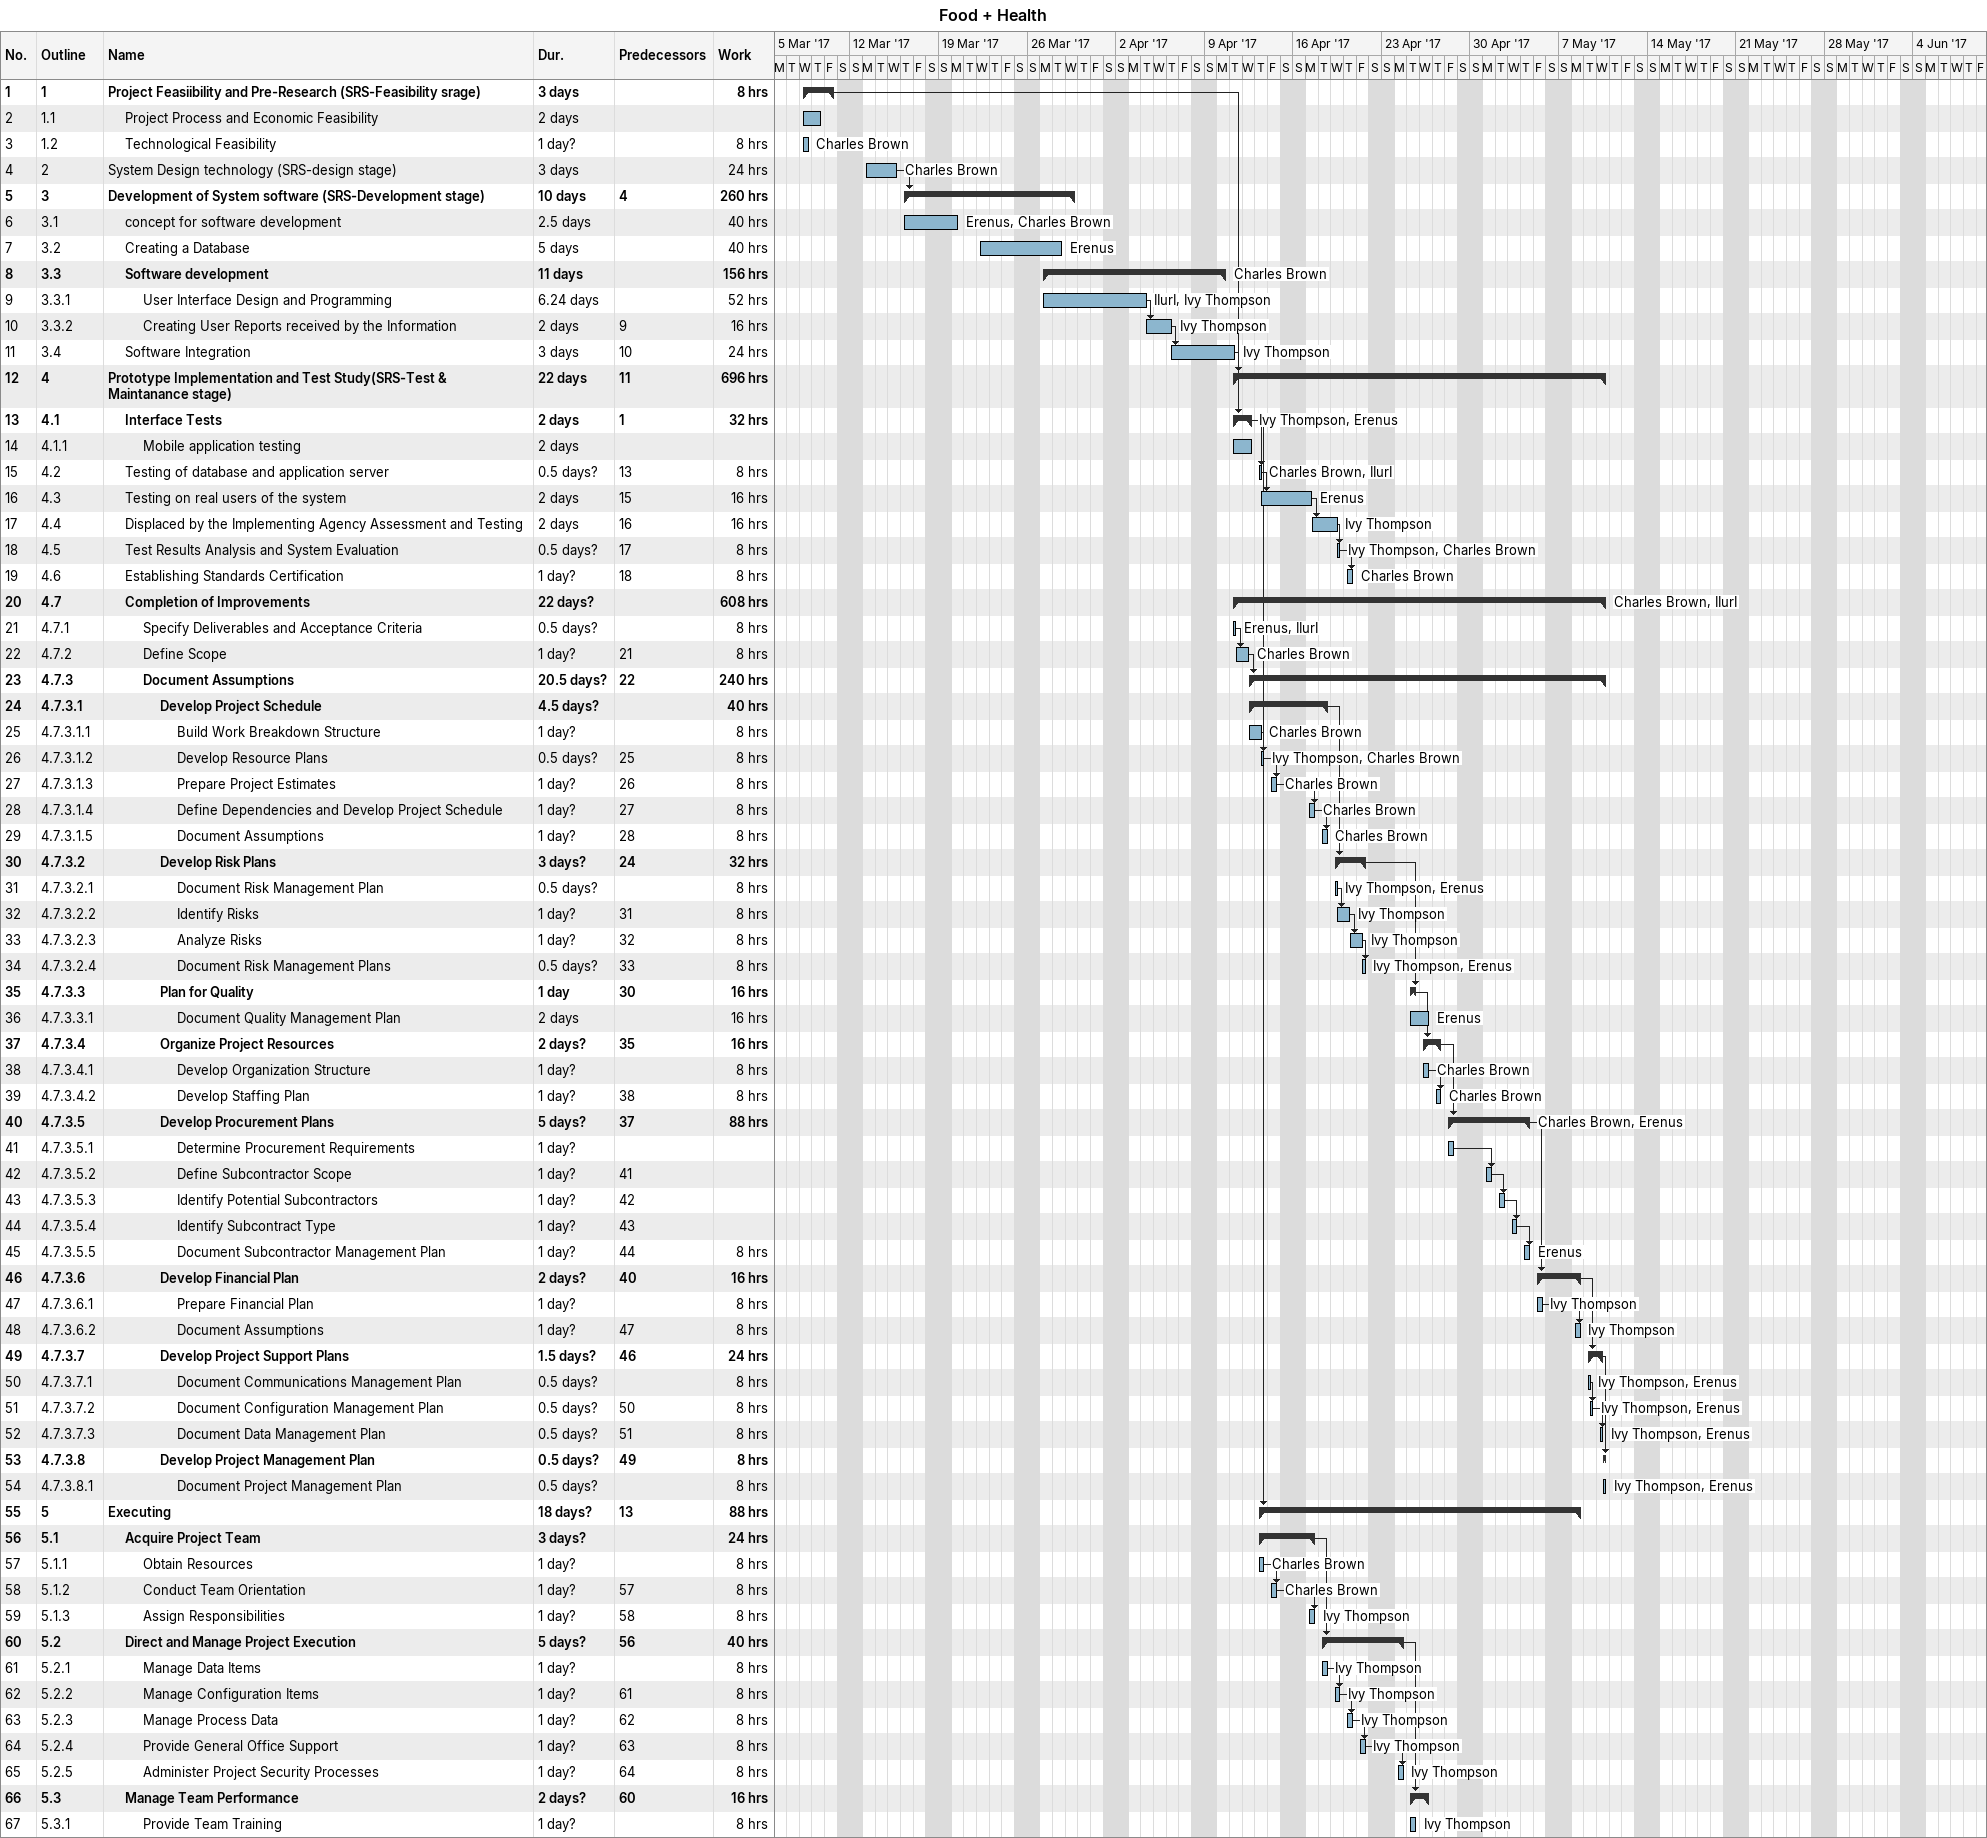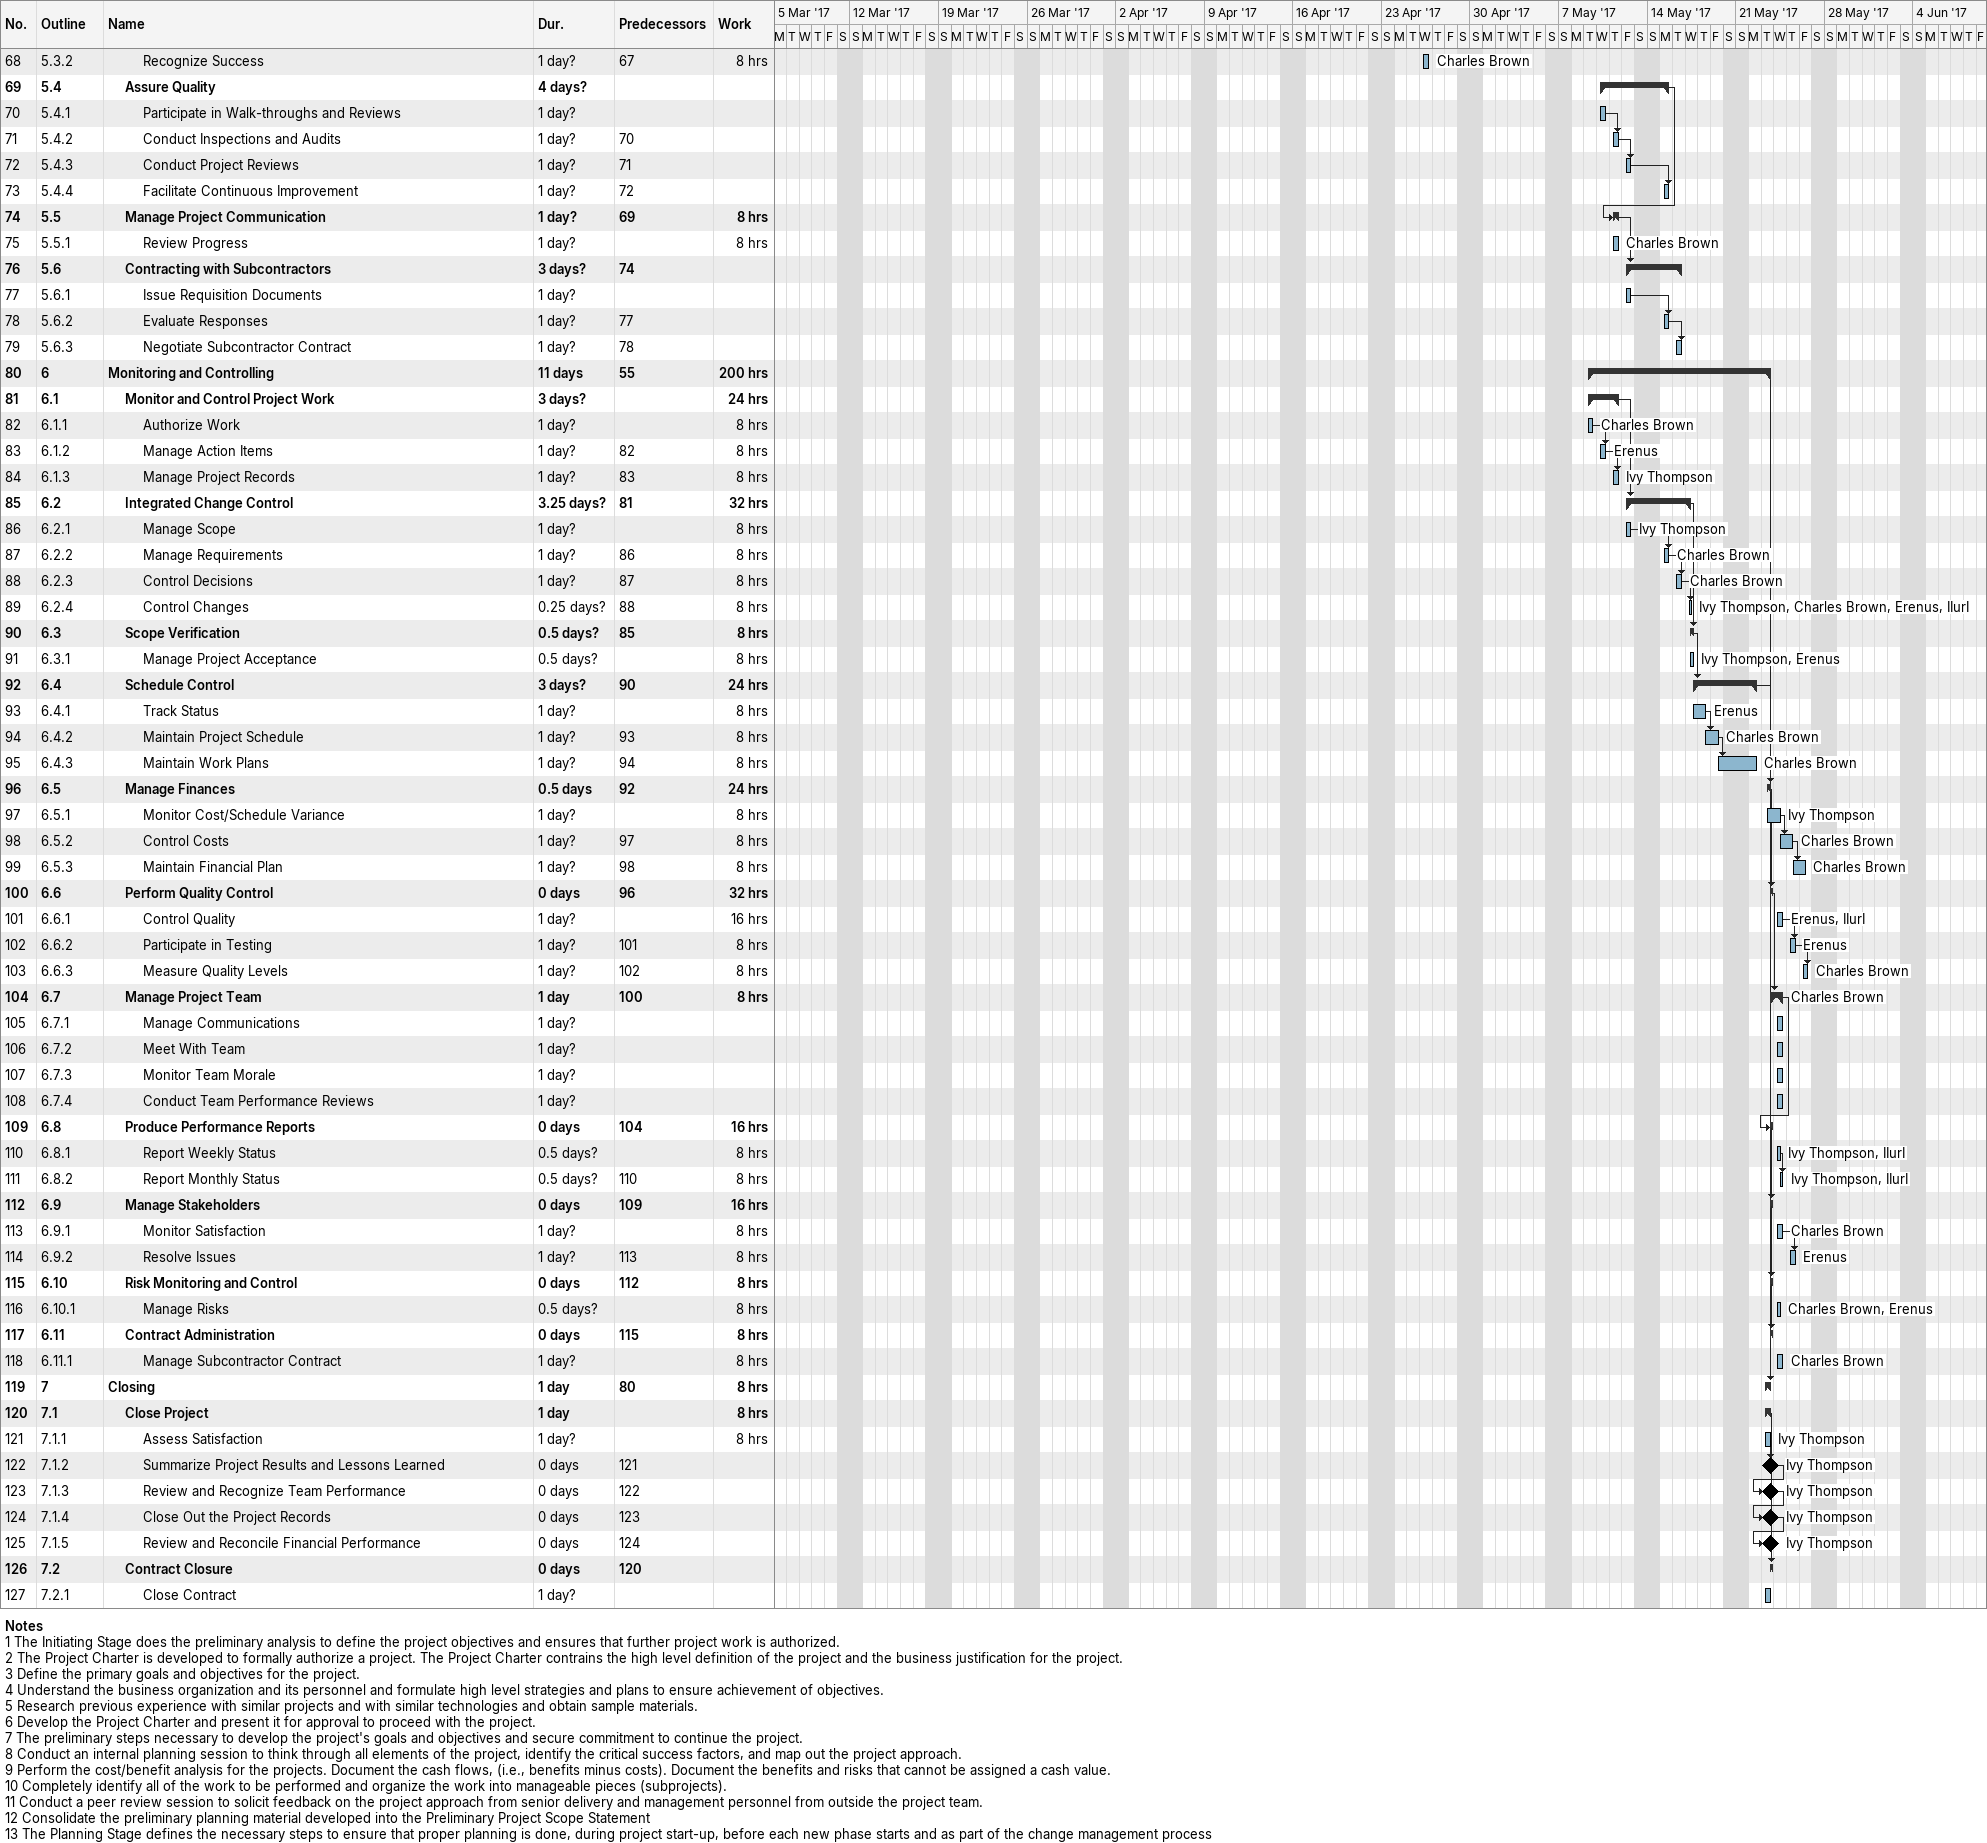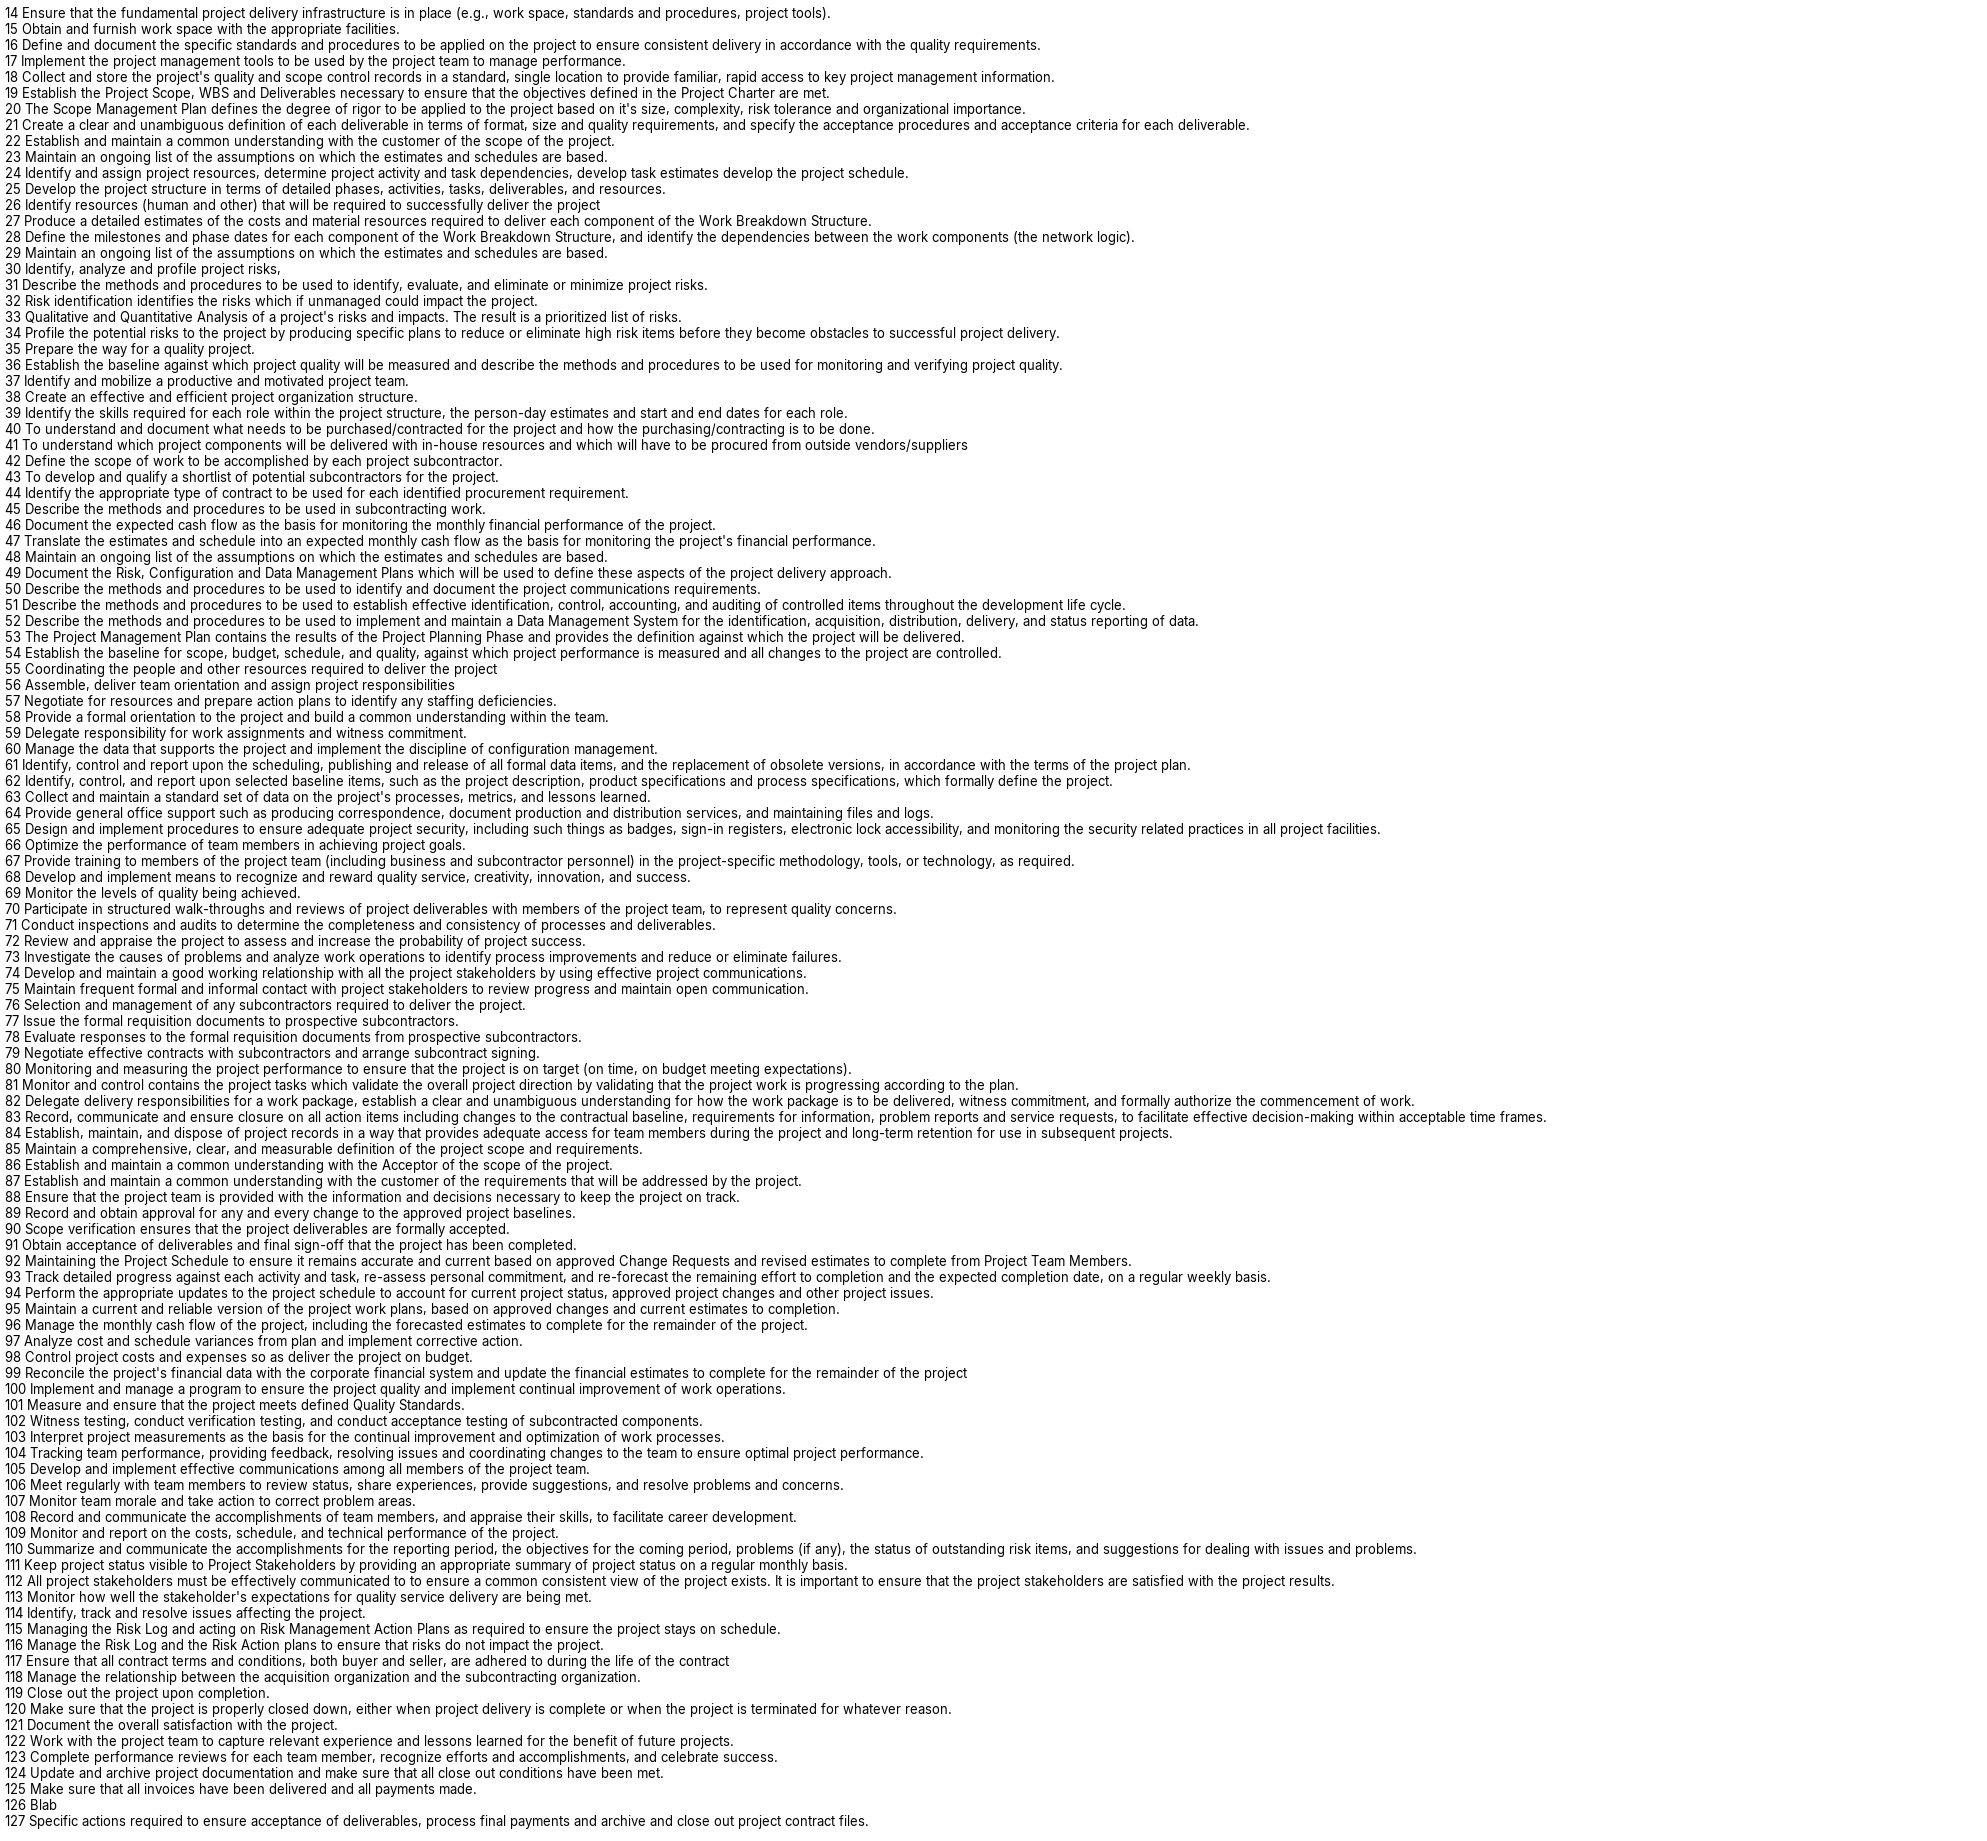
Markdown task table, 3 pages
Food + Health

| ID | WBS | Task | Duration | Start | Finish | Predecessors | Resources | Work (h) |
|---|---|---|---|---|---|---|---|---|
| 1 | 1 | **Project Feasiibility and Pre-Research (SRS-Feasibility srage)** | 3d | 2017-03-08 | 2017-03-10 |  |  | 8 |
| 2 | 1.1 | Project Process and Economic Feasibility | 2d | 2017-03-08 | 2017-03-09 |  |  |  |
| 3 | 1.2 | Technological Feasibility | 1d? | 2017-03-08 | 2017-03-08 |  | Charles Brown | 8 |
| 4 | 2 | System Design technology (SRS-design stage) | 3d | 2017-03-13 | 2017-03-15 |  | Charles Brown | 24 |
| 5 | 3 | **Development of System software (SRS-Development stage)** | 10d | 2017-03-16 | 2017-03-29 | 4 |  | 260 |
| 6 | 3.1 | concept for software development | 2.5d | 2017-03-16 | 2017-03-20 |  | Erenus, Charles Brown | 40 |
| 7 | 3.2 | Creating a Database | 5d | 2017-03-22 | 2017-03-28 |  | Erenus | 40 |
| 8 | 3.3 | **Software development** | 11d | 2017-03-27 | 2017-04-10 |  | Charles Brown | 156 |
| 9 | 3.3.1 | User Interface Design and Programming | 6.24d | 2017-03-27 | 2017-04-04 |  | IIurI, Ivy Thompson | 52 |
| 10 | 3.3.2 | Creating User Reports received by the Information | 2d | 2017-04-04 | 2017-04-06 | 9 | Ivy Thompson | 16 |
| 11 | 3.4 | Software Integration | 3d | 2017-04-06 | 2017-04-11 | 10 | Ivy Thompson | 24 |
| 12 | 4 | **Prototype Implementation and Test Study(SRS-Test & Maintanance stage)** | 22d | 2017-04-11 | 2017-05-10 | 11 |  | 696 |
| 13 | 4.1 | **Interface Tests** | 2d | 2017-04-11 | 2017-04-12 | 1 | Ivy Thompson, Erenus | 32 |
| 14 | 4.1.1 | Mobile application testing | 2d | 2017-04-11 | 2017-04-12 |  |  |  |
| 15 | 4.2 | Testing of database and application server | 0.5d? | 2017-04-13 | 2017-04-13 | 13 | Charles Brown, IIurI | 8 |
| 16 | 4.3 | Testing on real users of the system | 2d | 2017-04-13 | 2017-04-17 | 15 | Erenus | 16 |
| 17 | 4.4 | Displaced by the Implementing Agency Assessment and Testing | 2d | 2017-04-17 | 2017-04-19 | 16 | Ivy Thompson | 16 |
| 18 | 4.5 | Test Results Analysis and System Evaluation | 0.5d? | 2017-04-19 | 2017-04-19 | 17 | Ivy Thompson, Charles Brown | 8 |
| 19 | 4.6 | Establishing Standards Certification | 1d? | 2017-04-20 | 2017-04-20 | 18 | Charles Brown | 8 |
| 20 | 4.7 | **Completion of Improvements** | 22d? | 2017-04-11 | 2017-05-10 |  | Charles Brown, IIurI | 608 |
| 21 | 4.7.1 | Specify Deliverables and Acceptance Criteria | 0.5d? | 2017-04-11 | 2017-04-11 |  | Erenus, IIurI | 8 |
| 22 | 4.7.2 | Define Scope | 1d? | 2017-04-11 | 2017-04-12 | 21 | Charles Brown | 8 |
| 23 | 4.7.3 | **Document Assumptions** | 20.5d? | 2017-04-12 | 2017-05-10 | 22 |  | 240 |
| 24 | 4.7.3.1 | **Develop Project Schedule** | 4.5d? | 2017-04-12 | 2017-04-18 |  |  | 40 |
| 25 | 4.7.3.1.1 | Build Work Breakdown Structure | 1d? | 2017-04-12 | 2017-04-13 |  | Charles Brown | 8 |
| 26 | 4.7.3.1.2 | Develop Resource Plans | 0.5d? | 2017-04-13 | 2017-04-13 | 25 | Ivy Thompson, Charles Brown | 8 |
| 27 | 4.7.3.1.3 | Prepare Project Estimates | 1d? | 2017-04-14 | 2017-04-14 | 26 | Charles Brown | 8 |
| 28 | 4.7.3.1.4 | Define Dependencies and Develop Project Schedule | 1d? | 2017-04-17 | 2017-04-17 | 27 | Charles Brown | 8 |
| 29 | 4.7.3.1.5 | Document Assumptions | 1d? | 2017-04-18 | 2017-04-18 | 28 | Charles Brown | 8 |
| 30 | 4.7.3.2 | **Develop Risk Plans** | 3d? | 2017-04-19 | 2017-04-21 | 24 |  | 32 |
| 31 | 4.7.3.2.1 | Document Risk Management Plan | 0.5d? | 2017-04-19 | 2017-04-19 |  | Ivy Thompson, Erenus | 8 |
| 32 | 4.7.3.2.2 | Identify Risks | 1d? | 2017-04-19 | 2017-04-20 | 31 | Ivy Thompson | 8 |
| 33 | 4.7.3.2.3 | Analyze Risks | 1d? | 2017-04-20 | 2017-04-21 | 32 | Ivy Thompson | 8 |
| 34 | 4.7.3.2.4 | Document Risk Management Plans | 0.5d? | 2017-04-21 | 2017-04-21 | 33 | Ivy Thompson, Erenus | 8 |
| 35 | 4.7.3.3 | **Plan for Quality** | 1d | 2017-04-25 | 2017-04-25 | 30 |  | 16 |
| 36 | 4.7.3.3.1 | Document Quality Management Plan | 2d | 2017-04-25 | 2017-04-26 |  | Erenus | 16 |
| 37 | 4.7.3.4 | **Organize Project Resources** | 2d? | 2017-04-26 | 2017-04-27 | 35 |  | 16 |
| 38 | 4.7.3.4.1 | Develop Organization Structure | 1d? | 2017-04-26 | 2017-04-26 |  | Charles Brown | 8 |
| 39 | 4.7.3.4.2 | Develop Staffing Plan | 1d? | 2017-04-27 | 2017-04-27 | 38 | Charles Brown | 8 |
| 40 | 4.7.3.5 | **Develop Procurement Plans** | 5d? | 2017-04-28 | 2017-05-04 | 37 | Charles Brown, Erenus | 88 |
| 41 | 4.7.3.5.1 | Determine Procurement Requirements | 1d? | 2017-04-28 | 2017-04-28 |  |  |  |
| 42 | 4.7.3.5.2 | Define Subcontractor Scope | 1d? | 2017-05-01 | 2017-05-01 | 41 |  |  |
| 43 | 4.7.3.5.3 | Identify Potential Subcontractors | 1d? | 2017-05-02 | 2017-05-02 | 42 |  |  |
| 44 | 4.7.3.5.4 | Identify Subcontract Type | 1d? | 2017-05-03 | 2017-05-03 | 43 |  |  |
| 45 | 4.7.3.5.5 | Document Subcontractor Management Plan | 1d? | 2017-05-04 | 2017-05-04 | 44 | Erenus | 8 |
| 46 | 4.7.3.6 | **Develop Financial Plan** | 2d? | 2017-05-05 | 2017-05-08 | 40 |  | 16 |
| 47 | 4.7.3.6.1 | Prepare Financial Plan | 1d? | 2017-05-05 | 2017-05-05 |  | Ivy Thompson | 8 |
| 48 | 4.7.3.6.2 | Document Assumptions | 1d? | 2017-05-08 | 2017-05-08 | 47 | Ivy Thompson | 8 |
| 49 | 4.7.3.7 | **Develop Project Support Plans** | 1.5d? | 2017-05-09 | 2017-05-10 | 46 |  | 24 |
| 50 | 4.7.3.7.1 | Document Communications Management Plan | 0.5d? | 2017-05-09 | 2017-05-09 |  | Ivy Thompson, Erenus | 8 |
| 51 | 4.7.3.7.2 | Document Configuration Management Plan | 0.5d? | 2017-05-09 | 2017-05-09 | 50 | Ivy Thompson, Erenus | 8 |
| 52 | 4.7.3.7.3 | Document Data Management Plan | 0.5d? | 2017-05-10 | 2017-05-10 | 51 | Ivy Thompson, Erenus | 8 |
| 53 | 4.7.3.8 | **Develop Project Management Plan** | 0.5d? | 2017-05-10 | 2017-05-10 | 49 |  | 8 |
| 54 | 4.7.3.8.1 | Document Project Management Plan | 0.5d? | 2017-05-10 | 2017-05-10 |  | Ivy Thompson, Erenus | 8 |
| 55 | 5 | **Executing** | 18d? | 2017-04-13 | 2017-05-08 | 13 |  | 88 |
| 56 | 5.1 | **Acquire Project Team** | 3d? | 2017-04-13 | 2017-04-17 |  |  | 24 |
| 57 | 5.1.1 | Obtain Resources | 1d? | 2017-04-13 | 2017-04-13 |  | Charles Brown | 8 |
| 58 | 5.1.2 | Conduct Team Orientation | 1d? | 2017-04-14 | 2017-04-14 | 57 | Charles Brown | 8 |
| 59 | 5.1.3 | Assign Responsibilities | 1d? | 2017-04-17 | 2017-04-17 | 58 | Ivy Thompson | 8 |
| 60 | 5.2 | **Direct and Manage Project Execution** | 5d? | 2017-04-18 | 2017-04-24 | 56 |  | 40 |
| 61 | 5.2.1 | Manage Data Items | 1d? | 2017-04-18 | 2017-04-18 |  | Ivy Thompson | 8 |
| 62 | 5.2.2 | Manage Configuration Items | 1d? | 2017-04-19 | 2017-04-19 | 61 | Ivy Thompson | 8 |
| 63 | 5.2.3 | Manage Process Data | 1d? | 2017-04-20 | 2017-04-20 | 62 | Ivy Thompson | 8 |
| 64 | 5.2.4 | Provide General Office Support | 1d? | 2017-04-21 | 2017-04-21 | 63 | Ivy Thompson | 8 |
| 65 | 5.2.5 | Administer Project Security Processes | 1d? | 2017-04-24 | 2017-04-24 | 64 | Ivy Thompson | 8 |
| 66 | 5.3 | **Manage Team Performance** | 2d? | 2017-04-25 | 2017-04-26 | 60 |  | 16 |
| 67 | 5.3.1 | Provide Team Training | 1d? | 2017-04-25 | 2017-04-25 |  | Ivy Thompson | 8 |
| 68 | 5.3.2 | Recognize Success | 1d? | 2017-04-26 | 2017-04-26 | 67 | Charles Brown | 8 |
| 69 | 5.4 | **Assure Quality** | 4d? | 2017-05-10 | 2017-05-15 |  |  |  |
| 70 | 5.4.1 | Participate in Walk-throughs and Reviews | 1d? | 2017-05-10 | 2017-05-10 |  |  |  |
| 71 | 5.4.2 | Conduct Inspections and Audits | 1d? | 2017-05-11 | 2017-05-11 | 70 |  |  |
| 72 | 5.4.3 | Conduct Project Reviews | 1d? | 2017-05-12 | 2017-05-12 | 71 |  |  |
| 73 | 5.4.4 | Facilitate Continuous Improvement | 1d? | 2017-05-15 | 2017-05-15 | 72 |  |  |
| 74 | 5.5 | **Manage Project Communication** | 1d? | 2017-05-11 | 2017-05-11 | 69 |  | 8 |
| 75 | 5.5.1 | Review Progress | 1d? | 2017-05-11 | 2017-05-11 |  | Charles Brown | 8 |
| 76 | 5.6 | **Contracting with Subcontractors** | 3d? | 2017-05-12 | 2017-05-16 | 74 |  |  |
| 77 | 5.6.1 | Issue Requisition Documents | 1d? | 2017-05-12 | 2017-05-12 |  |  |  |
| 78 | 5.6.2 | Evaluate Responses | 1d? | 2017-05-15 | 2017-05-15 | 77 |  |  |
| 79 | 5.6.3 | Negotiate Subcontractor Contract | 1d? | 2017-05-16 | 2017-05-16 | 78 |  |  |
| 80 | 6 | **Monitoring and Controlling** | 11d | 2017-05-09 | 2017-05-23 | 55 |  | 200 |
| 81 | 6.1 | **Monitor and Control Project Work** | 3d? | 2017-05-09 | 2017-05-11 |  |  | 24 |
| 82 | 6.1.1 | Authorize Work | 1d? | 2017-05-09 | 2017-05-09 |  | Charles Brown | 8 |
| 83 | 6.1.2 | Manage Action Items | 1d? | 2017-05-10 | 2017-05-10 | 82 | Erenus | 8 |
| 84 | 6.1.3 | Manage Project Records | 1d? | 2017-05-11 | 2017-05-11 | 83 | Ivy Thompson | 8 |
| 85 | 6.2 | **Integrated Change Control** | 3.25d? | 2017-05-12 | 2017-05-17 | 81 |  | 32 |
| 86 | 6.2.1 | Manage Scope | 1d? | 2017-05-12 | 2017-05-12 |  | Ivy Thompson | 8 |
| 87 | 6.2.2 | Manage Requirements | 1d? | 2017-05-15 | 2017-05-15 | 86 | Charles Brown | 8 |
| 88 | 6.2.3 | Control Decisions | 1d? | 2017-05-16 | 2017-05-16 | 87 | Charles Brown | 8 |
| 89 | 6.2.4 | Control Changes | 0.25d? | 2017-05-17 | 2017-05-17 | 88 | Ivy Thompson, Charles Brown, Erenus, IIurI | 8 |
| 90 | 6.3 | **Scope Verification** | 0.5d? | 2017-05-17 | 2017-05-17 | 85 |  | 8 |
| 91 | 6.3.1 | Manage Project Acceptance | 0.5d? | 2017-05-17 | 2017-05-17 |  | Ivy Thompson, Erenus | 8 |
| 92 | 6.4 | **Schedule Control** | 3d? | 2017-05-17 | 2017-05-22 | 90 |  | 24 |
| 93 | 6.4.1 | Track Status | 1d? | 2017-05-17 | 2017-05-18 |  | Erenus | 8 |
| 94 | 6.4.2 | Maintain Project Schedule | 1d? | 2017-05-18 | 2017-05-19 | 93 | Charles Brown | 8 |
| 95 | 6.4.3 | Maintain Work Plans | 1d? | 2017-05-19 | 2017-05-22 | 94 | Charles Brown | 8 |
| 96 | 6.5 | **Manage Finances** | 0.5d | 2017-05-23 | 2017-05-23 | 92 |  | 24 |
| 97 | 6.5.1 | Monitor Cost/Schedule Variance | 1d? | 2017-05-23 | 2017-05-24 |  | Ivy Thompson | 8 |
| 98 | 6.5.2 | Control Costs | 1d? | 2017-05-24 | 2017-05-25 | 97 | Charles Brown | 8 |
| 99 | 6.5.3 | Maintain Financial Plan | 1d? | 2017-05-25 | 2017-05-26 | 98 | Charles Brown | 8 |
| 100 | 6.6 | **Perform Quality Control** | 0d | 2017-05-23 | 2017-05-23 | 96 |  | 32 |
| 101 | 6.6.1 | Control Quality | 1d? | 2017-05-24 | 2017-05-24 |  | Erenus, IIurI | 16 |
| 102 | 6.6.2 | Participate in Testing | 1d? | 2017-05-25 | 2017-05-25 | 101 | Erenus | 8 |
| 103 | 6.6.3 | Measure Quality Levels | 1d? | 2017-05-26 | 2017-05-26 | 102 | Charles Brown | 8 |
| 104 | 6.7 | **Manage Project Team** | 1d | 2017-05-23 | 2017-05-24 | 100 | Charles Brown | 8 |
| 105 | 6.7.1 | Manage Communications | 1d? | 2017-05-24 | 2017-05-24 |  |  |  |
| 106 | 6.7.2 | Meet With Team | 1d? | 2017-05-24 | 2017-05-24 |  |  |  |
| 107 | 6.7.3 | Monitor Team Morale | 1d? | 2017-05-24 | 2017-05-24 |  |  |  |
| 108 | 6.7.4 | Conduct Team Performance Reviews | 1d? | 2017-05-24 | 2017-05-24 |  |  |  |
| 109 | 6.8 | **Produce Performance Reports** | 0d | 2017-05-23 | 2017-05-23 | 104 |  | 16 |
| 110 | 6.8.1 | Report Weekly Status | 0.5d? | 2017-05-24 | 2017-05-24 |  | Ivy Thompson, IIurI | 8 |
| 111 | 6.8.2 | Report Monthly Status | 0.5d? | 2017-05-24 | 2017-05-24 | 110 | Ivy Thompson, IIurI | 8 |
| 112 | 6.9 | **Manage Stakeholders** | 0d | 2017-05-23 | 2017-05-23 | 109 |  | 16 |
| 113 | 6.9.1 | Monitor Satisfaction | 1d? | 2017-05-24 | 2017-05-24 |  | Charles Brown | 8 |
| 114 | 6.9.2 | Resolve Issues | 1d? | 2017-05-25 | 2017-05-25 | 113 | Erenus | 8 |
| 115 | 6.10 | **Risk Monitoring and Control** | 0d | 2017-05-23 | 2017-05-23 | 112 |  | 8 |
| 116 | 6.10.1 | Manage Risks | 0.5d? | 2017-05-24 | 2017-05-24 |  | Charles Brown, Erenus | 8 |
| 117 | 6.11 | **Contract Administration** | 0d | 2017-05-23 | 2017-05-23 | 115 |  | 8 |
| 118 | 6.11.1 | Manage Subcontractor Contract | 1d? | 2017-05-24 | 2017-05-24 |  | Charles Brown | 8 |
| 119 | 7 | **Closing** | 1d | 2017-05-23 | 2017-05-23 | 80 |  | 8 |
| 120 | 7.1 | **Close Project** | 1d | 2017-05-23 | 2017-05-23 |  |  | 8 |
| 121 | 7.1.1 | Assess Satisfaction | 1d? | 2017-05-23 | 2017-05-23 |  | Ivy Thompson | 8 |
| 122 | 7.1.2 | Summarize Project Results and Lessons Learned | 0d | 2017-05-23 | 2017-05-23 | 121 | Ivy Thompson |  |
| 123 | 7.1.3 | Review and Recognize Team Performance | 0d | 2017-05-23 | 2017-05-23 | 122 | Ivy Thompson |  |
| 124 | 7.1.4 | Close Out the Project Records | 0d | 2017-05-23 | 2017-05-23 | 123 | Ivy Thompson |  |
| 125 | 7.1.5 | Review and Reconcile Financial Performance | 0d | 2017-05-23 | 2017-05-23 | 124 | Ivy Thompson |  |
| 126 | 7.2 | **Contract Closure** | 0d | 2017-05-23 | 2017-05-23 | 120 |  |  |
| 127 | 7.2.1 | Close Contract | 1d? | 2017-05-23 | 2017-05-23 |  |  |  |

Notes
- 1: The Initiating Stage does the preliminary analysis to define the project objectives and ensures that further project work is authorized.
- 2: The Project Charter is developed to formally authorize a project. The Project Charter contrains the high level definition of the project and the business justification for the project.
- 3: Define the primary goals and objectives for the project.
- 4: Understand the business organization and its personnel and formulate high level strategies and plans to ensure achievement of objectives.
- 5: Research previous experience with similar projects and with similar technologies and obtain sample materials.
- 6: Develop the Project Charter and present it for approval to proceed with the project.
- 7: The preliminary steps necessary to develop the project's goals and objectives and secure commitment to continue the project.
- 8: Conduct an internal planning session to think through all elements of the project, identify the critical success factors, and map out the project approach.
- 9: Perform the cost/benefit analysis for the projects. Document the cash flows, (i.e., benefits minus costs). Document the benefits and risks that cannot be assigned a cash value.
- 10: Completely identify all of the work to be performed and organize the work into manageable pieces (subprojects).
- 11: Conduct a peer review session to solicit feedback on the project approach from senior delivery and management personnel from outside the project team.
- 12: Consolidate the preliminary planning material developed into the Preliminary Project Scope Statement
- 13: The Planning Stage defines the necessary steps to ensure that proper planning is done, during project start-up, before each new phase starts and as part of the change management process
- 14: Ensure that the fundamental project delivery infrastructure is in place (e.g., work space, standards and procedures, project tools).
- 15: Obtain and furnish work space with the appropriate facilities.
- 16: Define and document the specific standards and procedures to be applied on the project to ensure consistent delivery in accordance with the quality requirements.
- 17: Implement the project management tools to be used by the project team to manage performance.
- 18: Collect and store the project's quality and scope control records in a standard, single location to provide familiar, rapid access to key project management information.
- 19: Establish the Project Scope, WBS and Deliverables necessary to ensure that the objectives defined in the Project Charter are met.
- 20: The Scope Management Plan defines the degree of rigor to be applied to the project based on it's size, complexity, risk tolerance and organizational importance.
- 21: Create a clear and unambiguous definition of each deliverable in terms of format, size and quality requirements, and specify the acceptance procedures and acceptance criteria for each deliverable.
- 22: Establish and maintain a common understanding with the customer of the scope of the project.
- 23: Maintain an ongoing list of the assumptions on which the estimates and schedules are based.
- 24: Identify and assign project resources, determine project activity and task dependencies, develop task estimates develop the project schedule.
- 25: Develop the project structure in terms of detailed phases, activities, tasks, deliverables, and resources.
- 26: Identify resources (human and other) that will be required to successfully deliver the project
- 27: Produce a detailed estimates of the costs and material resources required to deliver each component of the Work Breakdown Structure.
- 28: Define the milestones and phase dates for each component of the Work Breakdown Structure, and identify the dependencies between the work components (the network logic).
- 29: Maintain an ongoing list of the assumptions on which the estimates and schedules are based.
- 30: Identify, analyze and profile project risks,
- 31: Describe the methods and procedures to be used to identify, evaluate, and eliminate or minimize project risks.
- 32: Risk identification identifies the risks which if unmanaged could impact the project.
- 33: Qualitative and Quantitative Analysis of a project's risks and impacts. The result is a prioritized list of risks.
- 34: Profile the potential risks to the project by producing specific plans to reduce or eliminate high risk items before they become obstacles to successful project delivery.
- 35: Prepare the way for a quality project.
- 36: Establish the baseline against which project quality will be measured and describe the methods and procedures to be used for monitoring and verifying project quality.
- 37: Identify and mobilize a productive and motivated project team.
- 38: Create an effective and efficient project organization structure.
- 39: Identify the skills required for each role within the project structure, the person-day estimates and start and end dates for each role.
- 40: To understand and document what needs to be purchased/contracted for the project and how the purchasing/contracting is to be done.
- 41: To understand which project components will be delivered with in-house resources and which will have to be procured from outside vendors/suppliers
- 42: Define the scope of work to be accomplished by each project subcontractor.
- 43: To develop and qualify a shortlist of potential subcontractors for the project.
- 44: Identify the appropriate type of contract to be used for each identified procurement requirement.
- 45: Describe the methods and procedures to be used in subcontracting work.
- 46: Document the expected cash flow as the basis for monitoring the monthly financial performance of the project.
- 47: Translate the estimates and schedule into an expected monthly cash flow as the basis for monitoring the project's financial performance.
- 48: Maintain an ongoing list of the assumptions on which the estimates and schedules are based.
- 49: Document the Risk, Configuration and Data Management Plans which will be used to define these aspects of the project delivery approach.
- 50: Describe the methods and procedures to be used to identify and document the project communications requirements.
- 51: Describe the methods and procedures to be used to establish effective identification, control, accounting, and auditing of controlled items throughout the development life cycle.
- 52: Describe the methods and procedures to be used to implement and maintain a Data Management System for the identification, acquisition, distribution, delivery, and status reporting of data.
- 53: The Project Management Plan contains the results of the Project Planning Phase and provides the definition against which the project will be delivered.
- 54: Establish the baseline for scope, budget, schedule, and quality, against which project performance is measured and all changes to the project are controlled.
- 55: Coordinating the people and other resources required to deliver the project
- 56: Assemble, deliver team orientation and assign project responsibilities
- 57: Negotiate for resources and prepare action plans to identify any staffing deficiencies.
- 58: Provide a formal orientation to the project and build a common understanding within the team.
- 59: Delegate responsibility for work assignments and witness commitment.
- 60: Manage the data that supports the project and implement the discipline of configuration management.
- 61: Identify, control and report upon the scheduling, publishing and release of all formal data items, and the replacement of obsolete versions, in accordance with the terms of the project plan.
- 62: Identify, control, and report upon selected baseline items, such as the project description, product specifications and process specifications, which formally define the project.
- 63: Collect and maintain a standard set of data on the project's processes, metrics, and lessons learned.
- 64: Provide general office support such as producing correspondence, document production and distribution services, and maintaining files and logs.
- 65: Design and implement procedures to ensure adequate project security, including such things as badges, sign-in registers, electronic lock accessibility, and monitoring the security related practices in all project facilities.
- 66: Optimize the performance of team members in achieving project goals.
- 67: Provide training to members of the project team (including business and subcontractor personnel) in the project-specific methodology, tools, or technology, as required.
- 68: Develop and implement means to recognize and reward quality service, creativity, innovation, and success.
- 69: Monitor the levels of quality being achieved.
- 70: Participate in structured walk-throughs and reviews of project deliverables with members of the project team, to represent quality concerns.
- 71: Conduct inspections and audits to determine the completeness and consistency of processes and deliverables.
- 72: Review and appraise the project to assess and increase the probability of project success.
- 73: Investigate the causes of problems and analyze work operations to identify process improvements and reduce or eliminate failures.
- 74: Develop and maintain a good working relationship with all the project stakeholders by using effective project communications.
- 75: Maintain frequent formal and informal contact with project stakeholders to review progress and maintain open communication.
- 76: Selection and management of any subcontractors required to deliver the project.
- 77: Issue the formal requisition documents to prospective subcontractors.
- 78: Evaluate responses to the formal requisition documents from prospective subcontractors.
- 79: Negotiate effective contracts with subcontractors and arrange subcontract signing.
- 80: Monitoring and measuring the project performance to ensure that the project is on target (on time, on budget meeting expectations).
- 81: Monitor and control contains the project tasks which validate the overall project direction by validating that the project work is progressing according to the plan.
- 82: Delegate delivery responsibilities for a work package, establish a clear and unambiguous understanding for how the work package is to be delivered, witness commitment, and formally authorize the commencement of work.
- 83: Record, communicate and ensure closure on all action items including changes to the contractual baseline, requirements for information, problem reports and service requests, to facilitate effective decision-making within acceptable time frames.
- 84: Establish, maintain, and dispose of project records in a way that provides adequate access for team members during the project and long-term retention for use in subsequent projects.
- 85: Maintain a comprehensive, clear, and measurable definition of the project scope and requirements.
- 86: Establish and maintain a common understanding with the Acceptor of the scope of the project.
- 87: Establish and maintain a common understanding with the customer of the requirements that will be addressed by the project.
- 88: Ensure that the project team is provided with the information and decisions necessary to keep the project on track.
- 89: Record and obtain approval for any and every change to the approved project baselines.
- 90: Scope verification ensures that the project deliverables are formally accepted.
- 91: Obtain acceptance of deliverables and final sign-off that the project has been completed.
- 92: Maintaining the Project Schedule to ensure it remains accurate and current based on approved Change Requests and revised estimates to complete from Project Team Members.
- 93: Track detailed progress against each activity and task, re-assess personal commitment, and re-forecast the remaining effort to completion and the expected completion date, on a regular weekly basis.
- 94: Perform the appropriate updates to the project schedule to account for current project status, approved project changes and other project issues.
- 95: Maintain a current and reliable version of the project work plans, based on approved changes and current estimates to completion.
- 96: Manage the monthly cash flow of the project, including the forecasted estimates to complete for the remainder of the project.
- 97: Analyze cost and schedule variances from plan and implement corrective action.
- 98: Control project costs and expenses so as deliver the project on budget.
- 99: Reconcile the project's financial data with the corporate financial system and update the financial estimates to complete for the remainder of the project
- 100: Implement and manage a program to ensure the project quality and implement continual improvement of work operations.
- 101: Measure and ensure that the project meets defined Quality Standards.
- 102: Witness testing, conduct verification testing, and conduct acceptance testing of subcontracted components.
- 103: Interpret project measurements as the basis for the continual improvement and optimization of work processes.
- 104: Tracking team performance, providing feedback, resolving issues and coordinating changes to the team to ensure optimal project performance.
- 105: Develop and implement effective communications among all members of the project team.
- 106: Meet regularly with team members to review status, share experiences, provide suggestions, and resolve problems and concerns.
- 107: Monitor team morale and take action to correct problem areas.
- 108: Record and communicate the accomplishments of team members, and appraise their skills, to facilitate career development.
- 109: Monitor and report on the costs, schedule, and technical performance of the project.
- 110: Summarize and communicate the accomplishments for the reporting period, the objectives for the coming period, problems (if any), the status of outstanding risk items, and suggestions for dealing with issues and problems.
- 111: Keep project status visible to Project Stakeholders by providing an appropriate summary of project status on a regular monthly basis.
- 112: All project stakeholders must be effectively communicated to to ensure a common consistent view of the project exists. It is important to ensure that the project stakeholders are satisfied with the project results.
- 113: Monitor how well the stakeholder's expectations for quality service delivery are being met.
- 114: Identify, track and resolve issues affecting the project.
- 115: Managing the Risk Log and acting on Risk Management Action Plans as required to ensure the project stays on schedule.
- 116: Manage the Risk Log and the Risk Action plans to ensure that risks do not impact the project.
- 117: Ensure that all contract terms and conditions, both buyer and seller, are adhered to during the life of the contract
- 118: Manage the relationship between the acquisition organization and the subcontracting organization.
- 119: Close out the project upon completion.
- 120: Make sure that the project is properly closed down, either when project delivery is complete or when the project is terminated for whatever reason.
- 121: Document the overall satisfaction with the project.
- 122: Work with the project team to capture relevant experience and lessons learned for the benefit of future projects.
- 123: Complete performance reviews for each team member, recognize efforts and accomplishments, and celebrate success.
- 124: Update and archive project documentation and make sure that all close out conditions have been met.
- 125: Make sure that all invoices have been delivered and all payments made.
- 126: Blab
- 127: Specific actions required to ensure acceptance of deliverables, process final payments and archive and close out project contract files.
